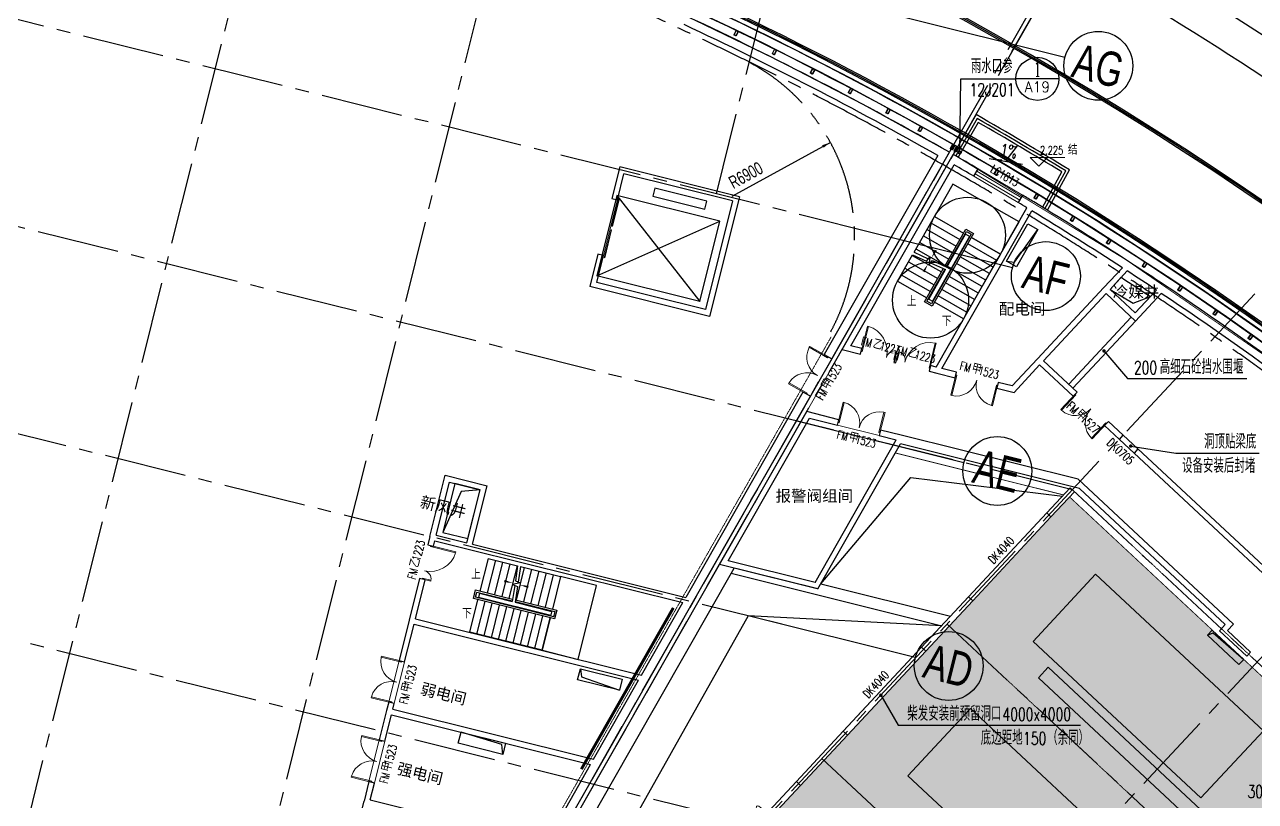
# Model space of a CAD drawing. Extents: x 138868 to 1251000, y -188972 to 132579.
# Drawn here: x 475194 to 518092, y 69191 to 96254 of the extents above; entities that cross this region are included whole.
import ezdxf
from ezdxf.enums import TextEntityAlignment as Align

# ---------------------------------------------------------------- set-up
doc = ezdxf.new("R2010")
doc.units = 0
doc.linetypes.add('CENTER2', pattern=[28.575, 19.05, -3.175, 3.175, -3.175])
doc.linetypes.add('DASHDOT', pattern=[1, 0.5, -0.25, 0, -0.25])
doc.layers.get('0').update_dxf_attribs({"color": 8})
doc.layers.get('Defpoints').update_dxf_attribs({"color": 8})
for name, color, linetype in [('#幕墙线-平面', 8, 'Continuous'), ('#文字', 8, 'Continuous'), ('#标注', 8, 'Continuous'), ('#轴线', 8, 'CENTER2'), ('A-FLOR', 8, 'Continuous'), ('A-FLOR-PIPE', 8, 'Continuous'), ('A-FLOR-RAIL', 8, 'Continuous'), ('A-FLOR-UNDR', 8, 'Continuous'), ('A-Hole', 8, 'Continuous'), ('A-ROOF', 8, 'Continuous'), ('CURTWALL', 8, 'Continuous'), ('DIM_IDEN', 8, 'Continuous'), ('DIM_LEAD', 8, 'Continuous'), ('DIM_SYMB', 8, 'Continuous'), ('EVTR', 8, 'Continuous'), ('STAIR', 8, 'Continuous'), ('WINDOW_TEXT', 8, 'Continuous'), ('建-填充', 8, 'Continuous'), ('数据中心轮廓线', 8, 'Continuous')]:
    doc.layers.add(name, color=color, linetype=linetype)
for name, color, linetype, lineweight in [('DIM_ELEV', 8, 'Continuous', 5), ('DOOR_FIRE', 8, 'Continuous', 13), ('DOOR_FIRE_TEXT', 8, 'Continuous', 9), ('DOTE', 8, 'DASHDOT', 5), ('E', 8, 'Continuous', 9), ('PUB_TEXT', 8, 'Continuous', 5), ('WALL', 8, 'Continuous', 30), ('WINDOW', 8, 'Continuous', 13), ('阻尼器布置', 8, 'Continuous', 9)]:
    doc.layers.add(name, color=color, linetype=linetype, lineweight=lineweight)
doc.styles.add('#文字', font='jrs.shx', dxfattribs={"width": 0.7, "bigfont": 'hztxt.shx'})
doc.styles.add('_TCH_DIM', font='SIMPLEX', dxfattribs={"bigfont": 'GBCBIG'})
doc.styles.add('_TCH_LABEL', font='COMPLEX', dxfattribs={"bigfont": 'GBCBIG'})
doc.styles.add('_TCH_WINDOW', font='SIMPLEX', dxfattribs={"height": 3.5, "bigfont": 'GBCBIG'})
doc.styles.add('JHZX', font='jrs.shx', dxfattribs={"width": 0.6, "bigfont": 'jhz.shx'})
doc.styles.get("Standard").update_dxf_attribs({"font": 'arial.ttf'})
doc.dimstyles.new('JZBZ-300', dxfattribs={"dimscale": 300, "dimtxt": 3, "dimasz": 1.5, "dimexe": 1, "dimexo": 1, "dimgap": 0.5, "dimtad": 1, "dimdec": 0, "dimdsep": 46, "dimtxsty": 'JHZX', "dimblk1": 'ARCHTICK', "dimblk2": 'ARCHTICK', "dimsah": 1, "dimcen": 0, "dimclrd": 1, "dimclre": 1, "dimclrt": 2, "dimadec": 1, "dimazin": 2, "dimtfac": 1, "dimtdec": 0, "dimtix": 1, "dimtmove": 0, "dimatfit": 3, "dimfxl": 1, "dimtolj": 1, "dimlwd": -1, "dimlwe": -1, "dimarcsym": 1})

# ---------------------------------------------------------------- blocks, each defined once
blk = doc.blocks.new('Hole-3F')
at = {"layer": 'A-Hole'}
for points in [[(45342, 95466), (45766, 97164), (44892, 97382), (44469, 95684), (45342, 95466)], [(45766, 97164), (45103, 97108), (44469, 95684)], [(49262, 90934), (49304, 90656), (50621, 90183)], [(46560, 87949), (46524, 88290), (45104, 88724)]]:
    blk.add_lwpolyline(points, dxfattribs=at)
for points in [[(49262, 90934), (50718, 90571), (50621, 90183), (49165, 90545)], [(46560, 87949), (45007, 88336), (45104, 88724), (46656, 88337)]]:
    blk.add_lwpolyline(points, close=True, dxfattribs=at)
blk = doc.blocks.new('$DorLib2D$00000002')
for p, q in [((-0.5, 0), (-0.5, 0.4875)), ((-0.475, 0.4875), (-0.5, 0.4875)), ((-0.475, 0), (-0.475, 0.4875)), ((0.475, 0), (0.475, 0.4875)), ((0.475, 0.4875), (0.5, 0.4875)), ((0.5, 0), (0.5, 0.4875)), ((-0.5, 0), (-0.475, 0)), ((0.5, 0), (0.475, 0))]:
    blk.add_line(p, q)
for centre, start, end in [((-0.4875, 0), 0, 88.53072), ((0.4875, 0), 91.46928, 180)]:
    blk.add_arc(centre, 0.4875, start, end)
blk = doc.blocks.new('$DorLib2D$00000225')
for p, q in [((0.475, -0.001), (0.475, 0.752)), ((0.475, 0.752), (0.5, 0.752)), ((0.5, -0.001), (0.5, 0.752)), ((-0.5, 0), (-0.5, 0.252)), ((-0.475, 0.252), (-0.5, 0.252)), ((-0.475, 0), (-0.475, 0.252)), ((-0.475, 0), (-0.5, 0)), ((0.475, -0.001), (0.5, -0.001))]:
    blk.add_line(p, q)
for centre, radius, start, end in [((0.505, -0.002), 0.755, 92.2493, 179.7238), ((-0.501, 0.003), 0.251, 359.7899, 84.0974)]:
    blk.add_arc(centre, radius, start, end)
blk = doc.blocks.new('$WINLIB2D$00000007')
for points in [[(-0.5, 0.5), (0.5, 0.5)], [(-0.5, 0.5), (-0.5, -0.5)], [(0.5, 0.5), (0.5, -0.5)], [(-0.5, -0.5), (0.5, -0.5)]]:
    blk.add_lwpolyline(points)
blk = doc.blocks.new('$WINLIB2D$00000001')
for points in [[(-0.5, 0.5), (-0.5, -0.5)], [(-0.5, 0.5), (0.5, 0.5)], [(0.5, -0.5), (0.5, 0.5)], [(0.5, 0.167), (-0.5, 0.167)], [(0.5, -0.167), (-0.5, -0.167)], [(-0.5, -0.5), (0.5, -0.5)]]:
    blk.add_lwpolyline(points)
blk = doc.blocks.new('$DORLIB2D$00000127')
for points in [[(-0.533, 0.795), (-0.533, 0.69)], [(-0.033, 0.795), (-0.533, 0.795)], [(-0.033, 0.69), (-0.533, 0.69)], [(-0.033, 0.795), (-0.033, 0.69)], [(0.533, 0.795), (0.033, 0.795)], [(0.033, 0.795), (0.033, 0.69)], [(0.533, 0.69), (0.033, 0.69)], [(0.533, 0.795), (0.533, 0.69)], [(0.5, 0.5), (-0.5, 0.5)]]:
    blk.add_lwpolyline(points)
blk = doc.blocks.new('A$C3439122e')
at = {"layer": 'A-FLOR-PIPE'}
h = blk.add_hatch(dxfattribs=at)
h.set_pattern_fill('TRIANG', color=256, scale=100)
h.set_pattern_definition([(60, (-1181910.99, -339208.73), (-142.87495, 247.46673), [142.875, -142.875]), (120, (-1181910.99, -339208.73), (-285.74995, 3e-05), [142.875, -142.875]), (0, (-1181982.42, -339085), (142.875, 247.4667), [142.875, -142.875])])
h.paths.add_polyline_path([(59468, -54823.4), (63832.8, -50142.7), (68197.6, -45462.1), (72732.9, -40598.6), (65574.5, -33923.3), (65233.5, -34289), (72026.2, -40623.2), (68002.4, -44938.2), (61200.8, -38595.6), (60859.8, -38961.3), (67368.8, -45031.1), (63345.1, -49346.1), (56836, -43276.3), (56495, -43642), (62784.6, -49507.2), (58760.9, -53822.2), (52471.2, -47957), (52130.2, -48322.7), (58200.5, -53983.2), (54176.7, -58298.2), (53847.6, -57991.3), (52604.3, -56831.9), (49336.2, -60336.4), (49701.9, -60677.4), (52628.9, -57538.6), (53323.7, -58186.5), (51250.1, -60410.2), (50888.8, -61591.8), (51367, -61738), (51694.5, -60666.8), (53416.6, -58820), (54001.7, -59365.6), (52988.1, -60452.5), (53205.8, -62225.5), (53702.1, -62164.5), (53512.8, -60623), (54314.1, -59763.8), (54595.4, -62054.8), (55091.6, -61993.9), (54822.8, -59804.7)])
at = {"layer": 'DIM_SYMB'}
blk.add_hatch(color=256, dxfattribs=at).paths.add_polyline_path([(63511.1, -16201.9), (63955.1, -16275.1), (63964.9, -16215.9)])
at = {"layer": '建-填充'}
h = blk.add_hatch(dxfattribs=at)
h.set_pattern_fill('沙地', color=256, scale=200)
h.set_pattern_definition([(0, (-1181710.99, -154283.73), (200, 200), [0, -400])])
edge = h.paths.add_edge_path()
edge.add_line((44264.7, -59103.4), (48266.3, -54812.2))
edge.add_line((48266.3, -54812.2), (44523.7, -51347.7))
edge.add_line((44523.7, -51347.7), (66313.5, -27980.9))
edge.add_line((66313.5, -27980.9), (79185.4, -39984.1))
edge.add_line((79185.4, -39984.1), (58912.8, -61723.8))
edge.add_line((58912.8, -61723.8), (58808.6, -61835.5))
edge.add_line((58808.6, -61835.5), (58446.1, -62181.8))
edge.add_arc((53501.5, -56677.9), 7398.7, 232.97045, 311.93573, ccw=False)
edge.add_arc((-526.5, -125647.1), 80214.2, 51.829791, 56.055143)
at = {"layer": 'A-FLOR', "const_width": 30}
for points in [[(0, -9200), (8338, -9200), (10643.7, 47.5, -0.073062), (46130, -8293.1), (46276.5, -7705.8, -0.0137354), (52378.5, -10306.7), (52194.4, -11045), (52977.6, -11240.2, -0.0205518), (62130.5, -15973.6), (39289.9, -56017.5, 0.1225759), (2417.7, -45636.9), (2374.1, -46886.1, 0.0152123), (-2374.1, -46886.1), (-2417.7, -45636.9, 0.0937485), (-31201.5, -51996.3, -0.3897332)], [(39420.1, -56092), (62260.8, -16048, -0.0420697), (79602.8, -28005.5, -0.4327153), (80317.4, -38770.1), (58912.8, -61723.8, -0.389439), (48935, -62499.3, 0.0362791), (39420.1, -56092, -3.7581958)]]:
    blk.add_lwpolyline(points, format="xyb", dxfattribs=at)
blk.add_lwpolyline([(43646.7, -49692.7), (43907.3, -49841.4), (43789.6, -50047.8), (44684.3, -50882.2), (66105, -27911.3), (60242.1, -26449.5), (57540.1, -31186.5), (54617.2, -30457.8), (43646.7, -49692.7)], dxfattribs=at)
blk.add_lwpolyline([(44264.7, -59103.4), (48266.3, -54812.2), (44523.7, -51347.7), (66313.5, -27980.9), (79185.4, -39984.1), (58912.8, -61723.8), (58808.6, -61835.5), (58446.1, -62181.8, -0.3588657), (49045.9, -62584.5, 0.0184387), (44264.7, -59103.4)], format="xyb", close=True, dxfattribs=at)
at = {"layer": 'A-FLOR'}
for radius in [129750, 126150]:
    blk.add_arc((0, -124900), radius, 47, 118, dxfattribs=at)
at = {"layer": 'A-FLOR-PIPE'}
for p, q in [((65565.6, -33915), (65224.6, -34280.7)), ((65224.6, -34280.7), (72026.2, -40623.2)), ((65565.6, -33915), (72732.9, -40598.6))]:
    blk.add_line(p, q, dxfattribs=at)
at = {"layer": 'A-FLOR-PIPE', "ltscale": 0.2}
blk.add_circle((62484, -15982.3), 50, dxfattribs=at)
at = {"layer": 'A-FLOR-RAIL'}
for centre in [(62755.4, -18864.2), (61467.2, -21122.6)]:
    blk.add_circle(centre, 1325, dxfattribs=at)
for radius, end in [(129700, 118), (129650, 118), (126200, 65.868308), (126250, 65.868308)]:
    blk.add_arc((0, -124900), radius, 47, end, dxfattribs=at)
at = {"layer": 'A-FLOR-UNDR'}
for p, q in [((68465, -21714.8), (66282.6, -24055.2)), ((68611.2, -21851.2), (66428.8, -24191.6)), ((56935.2, -25082), (58233.7, -22805.4)), ((43212.4, -49445), (54113.3, -30332.1)), ((43646.7, -49692.7), (54617.2, -30457.8)), ((54514.3, -30638.2), (61855.3, -32468.5)), ((57643, -31006.1), (62167.2, -32134.1))]:
    blk.add_line(p, q, dxfattribs=at)
at = {"layer": 'A-Hole'}
for points in [[(64112.6, -19764.7), (64855.8, -18461.7), (65203.2, -18659.9), (64460, -19962.9)], [(71116.2, -32801.3), (72213.3, -33824.3), (72383.8, -33641.5), (71286.7, -32618.5)]]:
    blk.add_lwpolyline(points, close=True, dxfattribs=at)
for points in [[(64112.6, -19764.7), (64391.3, -19799.2), (65203.2, -18659.9)], [(67723.7, -20750.2), (68530.5, -21226.7), (69133.4, -20998.1)], [(57643, -31006.1), (60776, -27306.2), (66065, -27954.2)], [(61855.3, -32468.5), (55115.2, -32127.8), (44377.4, -51211.3)], [(71116.2, -32801.3), (71317.9, -32710.5), (72383.8, -33641.5)]]:
    blk.add_lwpolyline(points, dxfattribs=at)
blk.add_lwpolyline([(68601.4, -21568.6), (67723.7, -20750.2), (68116.7, -20328.7, -0.0024383), (69133.4, -20998.1), (68601.4, -21568.6)], format="xyb", dxfattribs=at)
at = {"layer": 'A-ROOF'}
for points in [[(65456.6, -17939.3), (66177.8, -16622.1, 0.0070676), (63090.7, -14794.7), (62347.6, -16097.6)], [(65368.9, -17891.3), (66044.3, -16657.7, 0.0066821), (63127.9, -14931.4), (62434.5, -16147.1)]]:
    blk.add_lwpolyline(points, format="xyb", dxfattribs=at)
at = {"layer": 'CURTWALL'}
for points in [[(51393.7, -10536.2), (53078.1, -10956.1, -0.0630336), (79793.3, -27773.7, -0.4327153), (80536.8, -38974.7), (59132.9, -61927.6, -0.3894), (48749.9, -62735.3, 0.1653687), (750, -45903.6, 0.1645436)], [(65544.3, -17987.3), (66311.3, -16586.5, 0.0074526), (63053.5, -14658.2), (62260.8, -16048)]]:
    blk.add_lwpolyline(points, format="xyb", dxfattribs=at)
at = {"layer": 'DIM_ELEV'}
for p, q in [((65240.1, -16456.5), (64940.1, -16156.5)), ((64940.1, -16156.5), (66151.7, -16156.5)), ((65240.1, -16456.5), (65540.1, -16156.5))]:
    blk.add_line(p, q, dxfattribs=at)
at = {"layer": 'DIM_IDEN'}
for p, q in [((62484, -15982.3), (62520.1, -13413.7)), ((62520.1, -13413.7), (64440.6, -13413.7)), ((65940.6, -13413.7), (64440.6, -13413.7))]:
    blk.add_line(p, q, dxfattribs=at)
blk.add_circle((65190.6, -13413.7), 750, dxfattribs=at)
at = {"layer": 'DIM_LEAD'}
for p, q in [((67512.5, -22892.3), (68330.5, -23857.1)), ((68330.5, -23857.1), (72490, -23857.1)), ((68444.2, -26207.6), (70015.2, -26459.7)), ((70015.2, -26459.7), (72916.5, -26459.7)), ((59735.2, -34888.7), (60339.2, -35935.5)), ((60339.2, -35935.5), (66697, -35935.5))]:
    blk.add_line(p, q, dxfattribs=at)
at = {"layer": 'DIM_LEAD', "const_width": 60}
for points in [[(67493.1, -22869.5, 1), (67531.9, -22915.2, 1)], [(68414.5, -26202.8, 1), (68473.8, -26212.4, 1)], [(59720.2, -34862.7, 1), (59750.2, -34914.7, 1)]]:
    blk.add_lwpolyline(points, format="xyb", close=True, dxfattribs=at)
at = {"layer": 'DIM_SYMB'}
blk.add_lwpolyline([(64666.9, -16392.5), (63511.1, -16201.9)], dxfattribs=at)
at = {"layer": 'DIM_SYMB', "elevation": -1682.7}
for points in [[(62010.9, -21582.4, 0, 0, 0), (63685.5, -18646.4, 0, 0, 0), (62469.4, -17952.8, 0, 0, 0), (61503.3, -19646.6, 0, 80, 0), (61651.9, -19386, 0, 0, 0)], [(60794.8, -20888.7, 0, 0, 0), (61374.5, -19872.5, 0, 80, 0), (61225.8, -20133, 0, 0, 0)], [(45768.7, -30699.3, 0, 0, 0), (46904, -30982.3, 0, 80, 0), (46612.9, -30909.8, 0, 0, 0)], [(45430, -32057.7, 0, 0, 0), (48709.6, -32875.4, 0, 0, 0), (49048.3, -31517, 0, 0, 0), (47156.3, -31045.2, 0, 80, 0), (47447.4, -31117.8, 0, 0, 0)]]:
    blk.add_lwpolyline(points, format="xyseb", dxfattribs=at)
at = {"layer": 'DOOR_FIRE'}
for p, q in [((59680.2, -25845.6, 100), (58224.7, -25482.7, 100)), ((42581, -35134.9, 200), (42943.9, -33679.4, 200)), ((42775, -35183.2, 200), (43137.9, -33727.8, 200)), ((41891.5, -37900.2, 200), (42254.4, -36444.8, 200)), ((42085.6, -37948.6, 200), (42448.5, -36493.2, 200))]:
    blk.add_line(p, q, dxfattribs=at)
at = {"layer": 'DOTE'}
for p, q in [((42521.9, -49543.9), (58001.6, -22405)), ((66410.9, -27729.9), (79794.7, -40210.5)), ((62046.1, -32410.5), (75429.9, -44891.1)), ((57681.3, -37091.2), (71065.1, -49571.8)), ((57681.3, -37091.2), (71065.1, -49571.8))]:
    blk.add_line(p, q, dxfattribs=at)
at = {"layer": 'E', "elevation": 0}
for points in [[(67221.2, -30673.2), (65038.8, -33013.6), (70889.7, -38469.6), (73072.1, -36129.2)], [(62856.4, -35353.9), (60674, -37694.2), (66524.9, -43150.2), (68707.3, -40809.9)]]:
    blk.add_lwpolyline(points, close=True, dxfattribs=at)
at = {"layer": 'EVTR'}
for p, q in [((50538.3, -17480.5), (49841.6, -20275)), ((54128.4, -18375.6), (50538.3, -17480.5)), ((50538.3, -17480.5), (53431.7, -21170.1)), ((51860, -17222.6), (51791, -17499.1)), ((51791, -17499.1), (53595.8, -17949.1)), ((53664.7, -17672.6), (51860, -17222.6)), ((53595.8, -17949.1), (53664.7, -17672.6)), ((49841.6, -20275), (54128.4, -18375.6)), ((53431.7, -21170.1), (54128.4, -18375.6)), ((53431.7, -21170.1), (49841.6, -20275))]:
    blk.add_line(p, q, dxfattribs=at)
at = {"layer": 'STAIR'}
for p, q in [((62248.6, -17078.5), (61604.5, -18207.7)), ((64550.5, -18391.5), (62248.6, -17078.5)), ((60891.6, -19457.5), (61604.5, -18207.7)), ((61475.7, -18433.6), (62492, -19013.3)), ((61604.5, -18207.7), (62620.8, -18787.4)), ((61604.5, -18207.7), (62620.8, -18787.4)), ((63906.4, -19520.7), (64550.5, -18391.5)), ((61346.9, -18659.4), (62363.2, -19239.1)), ((62887.5, -18824.4), (61500.2, -21256.6)), ((62969.4, -18802), (61522.6, -21338.4)), ((61962.7, -19941.2), (62700.1, -18648.4)), ((62017.6, -19966), (62722.5, -18730.3)), ((62035.9, -19974.3), (62690.3, -18827)), ((62672.9, -18817.1), (62690.3, -18827)), ((62672.9, -18817.1), (62838, -18911.3)), ((62700.1, -18648.4), (62969.4, -18802)), ((62722.5, -18730.3), (62887.5, -18824.4)), ((61089.2, -19111.1), (62105.5, -19690.8)), ((61218, -18885.3), (62234.3, -19464.9)), ((62820.6, -18901.4), (61532.4, -21159.8)), ((62415.3, -19268.8), (62432.7, -19278.7)), ((62544.1, -19043), (62561.5, -19052.9)), ((62709.1, -19137.1), (62691.8, -19127.2)), ((63777.6, -19746.5), (62761.3, -19166.8)), ((62838, -18911.3), (62820.6, -18901.4)), ((63906.4, -19520.7), (62890.1, -18941)), ((62890.1, -18941), (63906.4, -19520.7)), ((60316.3, -20466.2), (60841.9, -19544.7)), ((60831.6, -19562.8), (61847.9, -20142.5)), ((60841.9, -19544.7), (61324.2, -19762.6)), ((60891.6, -19457.5), (61389.8, -19682.5)), ((60960.4, -19336.9), (61976.7, -19916.6)), ((61324.2, -19762.6), (61437.3, -19624.5)), ((61437.3, -19624.5), (61417.1, -19892.8)), ((62157.6, -19720.5), (62175, -19730.4)), ((62286.5, -19494.7), (62303.8, -19504.6)), ((62451.5, -19588.8), (62434.1, -19578.9)), ((63519.9, -20198.2), (62503.6, -19618.5)), ((62580.3, -19363), (62562.9, -19353.1)), ((63906.4, -19520.7), (62618.2, -21779.1)), ((63648.7, -19972.4), (62632.4, -19392.7)), ((60573.9, -20014.5), (61590.2, -20594.2)), ((60702.8, -19788.6), (61719.1, -20368.3)), ((61253.3, -21184.8), (61912.9, -20028.5)), ((61335.2, -21162.4), (61967.8, -20053.3)), ((61402.1, -21085.5), (61986.1, -20061.6)), ((61417.1, -19892.8), (61535.4, -19748.2)), ((61469.8, -19828.3), (61986.1, -20061.6)), ((61535.4, -19748.2), (62035.9, -19974.3)), ((62028.8, -19946.4), (62046.2, -19956.3)), ((62193.9, -20040.5), (62176.5, -20030.6)), ((63262.3, -20649.9), (62246, -20070.2)), ((62322.7, -19814.7), (62305.3, -19804.7)), ((63391.1, -20424.1), (62374.8, -19844.4)), ((60316.3, -20466.2), (61332.6, -21045.9)), ((60445.1, -20240.3), (61461.4, -20820)), ((61771.2, -20398), (61788.6, -20408)), ((61900, -20172.2), (61917.4, -20182.1)), ((61936.2, -20492.2), (61918.9, -20482.3)), ((63004.6, -21101.6), (61988.3, -20521.9)), ((62065, -20266.3), (62047.7, -20256.4)), ((63133.5, -20875.8), (62117.2, -20296.1)), ((61513.5, -20849.7), (61530.9, -20859.6)), ((61642.4, -20623.9), (61659.7, -20633.8)), ((61678.6, -20943.9), (61661.2, -20934)), ((62747, -21553.3), (61730.7, -20973.6)), ((61807.4, -20718), (61790, -20708.1)), ((62875.8, -21327.4), (61859.5, -20747.8)), ((61522.6, -21338.4), (61253.3, -21184.8)), ((61500.2, -21256.6), (61335.2, -21162.4)), ((61384.7, -21075.6), (61402.1, -21085.5)), ((61402.1, -21085.5), (61532.4, -21159.8)), ((61549.8, -21169.7), (61532.4, -21159.8)), ((62618.2, -21779.1), (61601.9, -21199.4)), ((46046.1, -30124.3), (45763, -31259.6)), ((46298.4, -30187.2), (46015.3, -31322.5)), ((46046.1, -30124.3), (47075.3, -30380.9)), ((46550.6, -30250.1), (46267.6, -31385.4)), ((46802.9, -30313), (46519.9, -31448.3)), ((47055.2, -30375.9), (46772.1, -31511.2)), ((47075.3, -30380.9), (46996.1, -30904.2)), ((47307.5, -30438.8), (47024.4, -31574.1)), ((47172.8, -30405.2), (47091, -30945.7)), ((47172.8, -30405.2), (48568.8, -30753.3)), ((47559.7, -30501.7), (47276.7, -31637)), ((47812, -30564.6), (47529, -31699.9)), ((48064.3, -30627.5), (47781.2, -31762.8)), ((48316.6, -30690.4), (48033.5, -31825.7)), ((48568.8, -30753.3), (48285.8, -31888.6)), ((48568.8, -30753.3), (48285.8, -31888.6)), ((49830.2, -31067.8), (48568.8, -30753.3)), ((45532.8, -31521.6), (45607.8, -31220.9)), ((45605.5, -31477.9), (45651.5, -31293.6)), ((45607.8, -31220.9), (46899.5, -31542.9)), ((45651.5, -31293.6), (46890.4, -31602.5)), ((46972.2, -31062.2), (46887.4, -31622.4)), ((47159.6, -30975.7), (46896, -31028.8)), ((46896, -31028.8), (47067.1, -31103.6)), ((47067.1, -31103.6), (46984.9, -31646.7)), ((46996.1, -30904.2), (47159.6, -30975.7)), ((49189.1, -33639.1), (49830.2, -31067.8)), ((45405, -32695.6), (45688, -31560.3)), ((48366.1, -32228.1), (45532.8, -31521.6)), ((48322.3, -32155.3), (45605.5, -31477.9)), ((45657.3, -32758.5), (45940.3, -31623.2)), ((45702.6, -31502.1), (45707.4, -31482.7)), ((45743.7, -31337.2), (45707.4, -31482.7)), ((48230.2, -32111.7), (45707.4, -31482.7)), ((45748.5, -31317.8), (45743.7, -31337.2)), ((45743.7, -31337.2), (46887.4, -31622.4)), ((45909.5, -32821.4), (46192.6, -31686.1)), ((45954.8, -31565), (45959.7, -31545.6)), ((46000.8, -31380.7), (45996, -31400.1)), ((46207.1, -31627.9), (46211.9, -31608.5)), ((46253.1, -31443.6), (46248.2, -31463)), ((46459.4, -31690.8), (46464.2, -31671.4)), ((46505.3, -31506.5), (46500.5, -31525.9)), ((46711.7, -31753.7), (46716.5, -31734.3)), ((46757.6, -31569.4), (46752.8, -31588.8)), ((46984.9, -31646.7), (48266.4, -31966.2)), ((46987.9, -31626.8), (48368.3, -31971)), ((46996.9, -31567.2), (48441, -31927.3)), ((47009.9, -31632.3), (47005.1, -31651.7)), ((47262.2, -31695.2), (47257.3, -31714.6)), ((46161.8, -32884.3), (46444.9, -31749)), ((46414.1, -32947.2), (46697.1, -31811.9)), ((46666.4, -33010.1), (46949.4, -31874.8)), ((46918.6, -33073), (47201.7, -31937.7)), ((46963.9, -31816.6), (46968.8, -31797.2)), ((47170.9, -33135.9), (47454, -32000.6)), ((47216.2, -31879.5), (47221.1, -31860.1)), ((47423.2, -33198.8), (47706.3, -32063.5)), ((47468.5, -31942.4), (47473.3, -31923)), ((47514.5, -31758.1), (47509.6, -31777.5)), ((47675.5, -33261.7), (47958.5, -32126.4)), ((47720.8, -32005.3), (47725.6, -31985.9)), ((47766.7, -31821), (47761.9, -31840.4)), ((47973, -32068.2), (47977.9, -32048.8)), ((48019, -31883.9), (48014.2, -31903.3)), ((48271.3, -31946.8), (48225.3, -32131.1)), ((48225.3, -32131.1), (48230.2, -32111.7)), ((48271.3, -31946.8), (48266.4, -31966.2)), ((48368.3, -31971), (48322.3, -32155.3)), ((48441, -31927.3), (48366.1, -32228.1)), ((47927.8, -33324.6), (48210.8, -32189.3)), ((48210.8, -32189.3), (47927.8, -33324.6)), ((47927.8, -33324.6), (45405, -32695.6)), ((47927.8, -33324.6), (49189.1, -33639.1))]:
    blk.add_line(p, q, dxfattribs=at)
at = {"layer": 'WALL'}
for p, q in [((61721.1, -16085.9), (57764.6, -23022.4)), ((58025.2, -23171), (62130.5, -15973.6)), ((58384.9, -22843.1), (62260.8, -16048)), ((50633.5, -16478.8), (50358.9, -17580.1)), ((50553, -17628.4), (50779.2, -16721.2)), ((54805.8, -17519), (50633.5, -16478.8)), ((54563.3, -17664.7), (50779.2, -16721.2)), ((58689.4, -22712.9), (62285.7, -16408)), ((62976.1, -16807.3), (63129, -16549.2)), ((50358.9, -17580.1), (50553, -17628.4)), ((54805.8, -17519), (53765.5, -21691.3)), ((64677.7, -17466.5), (64524.8, -17724.6)), ((54563.3, -17664.7), (53619.8, -21448.9)), ((61662.7, -23454.2), (64826.8, -17907)), ((61864.3, -23504.5), (64997.8, -18010.8)), ((49875.1, -19520.7), (49593.2, -20651)), ((49835.7, -20505.4), (50069.1, -19569)), ((50069.1, -19569), (49875.1, -19520.7)), ((67509.3, -20686.9), (68154.3, -19995.2)), ((67723.7, -20750.2), (68324.4, -20106)), ((53619.8, -21448.9), (49835.7, -20505.4)), ((53765.5, -21691.3), (49593.2, -20651)), ((65190.5, -23173.5), (67509.3, -20686.9)), ((65405, -23236.8), (67587.3, -20896.4)), ((67587.3, -20896.4), (68611.2, -21851.2)), ((67723.7, -20750.2), (68601.4, -21568.6)), ((68601.4, -21568.6), (69340.7, -20775.7)), ((68611.2, -21851.2), (69509.3, -20888.2)), ((59077.6, -22809.6), (58689.4, -22712.9)), ((57764.6, -23022.4), (58025.2, -23171)), ((58384.9, -22843.1), (59029.2, -23003.7)), ((59029.2, -23003.7), (59077.6, -22809.6)), ((60241.9, -23099.9), (60193.5, -23294)), ((60304.3, -23115.5), (60241.9, -23099.9)), ((60255.9, -23309.6), (60304.3, -23115.5)), ((60193.5, -23294), (60255.9, -23309.6)), ((61468.7, -23405.8), (61420.3, -23599.9)), ((61662.7, -23454.2), (61468.7, -23405.8)), ((62372, -23631), (61864.3, -23504.5)), ((64312.6, -24114.9), (65190.5, -23173.5)), ((64378.6, -24337.4), (65268.6, -23383)), ((65268.6, -23383), (66438.7, -24474.2)), ((66575.1, -24328), (65405, -23236.8)), ((61420.3, -23599.9), (61691.6, -23667.5)), ((61691.6, -23667.5), (62323.7, -23825.1)), ((62323.7, -23825.1), (62372, -23631)), ((63827.5, -23993.9), (63779.1, -24188)), ((64312.6, -24114.9), (63827.5, -23993.9)), ((57021.4, -24325.3), (52939.2, -31482.2)), ((57282, -24474), (57021.4, -24325.3)), ((63779.1, -24188), (64378.6, -24337.4)), ((66438.7, -24474.2), (66575.1, -24328)), ((53176.2, -31672.3), (57282, -24474)), ((54113.3, -30332.1), (57149.7, -25008.6)), ((54417.8, -30201.9), (57248.4, -25239.3)), ((58273.1, -25288.7), (57149.7, -25008.6)), ((57248.4, -25239.3), (58224.7, -25482.7)), ((58224.7, -25482.7), (58273.1, -25288.7)), ((59728.6, -25651.5), (59680.2, -25845.6)), ((60448.5, -25831.1), (59728.6, -25651.5)), ((67672.2, -25351), (67535.8, -25497.2)), ((67535.8, -25497.2), (68047.7, -25974.6)), ((68184.1, -25828.4), (67672.2, -25351)), ((57441.5, -30955.8), (60272.1, -25993.2)), ((57540.1, -31186.5), (60422.2, -26133.7)), ((59680.2, -25845.6), (60272.1, -25993.2)), ((66660.3, -27689), (60422.2, -26133.7)), ((66608, -27366.8), (60448.5, -25831.1)), ((68047.7, -25974.6), (68184.1, -25828.4)), ((68696, -26305.8), (68559.6, -26452)), ((68559.6, -26452), (79164.3, -36341)), ((79300.7, -36194.7), (68696, -26305.8)), ((44020.4, -29361.6), (44552.7, -27227)), ((44552.7, -27227), (46008.1, -27589.8)), ((66608, -27366.8), (72022.6, -32415.9)), ((44238.7, -29313), (44698.3, -27469.4)), ((44698.3, -27469.4), (45765.7, -27735.5)), ((45306, -29579.1), (45765.7, -27735.5)), ((45500.1, -29627.5), (46008.1, -27589.8)), ((66337.8, -27661.7), (65519.4, -28539.3)), ((65665.6, -28675.7), (66484, -27798.1)), ((66484, -27798.1), (66337.8, -27661.7)), ((66660.3, -27689), (71739.9, -32425.8)), ((65519.4, -28539.3), (65665.6, -28675.7)), ((44020.4, -29361.6), (43947.8, -29652.7)), ((44141.9, -29701.1), (44190.3, -29507)), ((44190.3, -29507), (45354.6, -29797.3)), ((44238.7, -29313), (45306, -29579.1)), ((43947.8, -29652.7), (44141.9, -29701.1)), ((45354.6, -29797.3), (52836.3, -31662.7)), ((45500.1, -29627.5), (52939.2, -31482.2)), ((57540.1, -31186.5), (54113.3, -30332.1)), ((57441.5, -30955.8), (54417.8, -30201.9)), ((43657.5, -30817.1), (43294.7, -32272.5)), ((43512.9, -32223.8), (43851.6, -30865.4)), ((43851.6, -30865.4), (43657.5, -30817.1)), ((51395.2, -34189.1), (52836.3, -31662.7)), ((51632.2, -34379.2), (53176.2, -31672.3)), ((62791.4, -31464.7), (61154.6, -33220)), ((61300.9, -33356.4), (62937.6, -31601.1)), ((62937.6, -31601.1), (62791.4, -31464.7)), ((43294.7, -32272.5), (42943.9, -33679.4)), ((43137.9, -33727.8), (43464.5, -32417.9)), ((43464.5, -32417.9), (51292.3, -34369.6)), ((43512.9, -32223.8), (51395.2, -34189.1)), ((71535.3, -32645.2), (71739.9, -32425.8)), ((71818, -32635.3), (72022.6, -32415.9)), ((71535.3, -32645.2), (72486.1, -33531.8)), ((71818, -32635.3), (72622.5, -33385.5)), ((61154.6, -33220), (61300.9, -33356.4)), ((72622.5, -33385.5), (72486.1, -33531.8)), ((42943.9, -33679.4), (43137.9, -33727.8)), ((49722.6, -37121.6), (51292.3, -34369.6)), ((49959.5, -37311.6), (51632.2, -34379.2)), ((42581, -35134.9), (42508.4, -35426)), ((42775, -35183.2), (42581, -35134.9)), ((42508.4, -35426), (42254.4, -36444.8)), ((42448.5, -36493.2), (42678.3, -35571.4)), ((42678.3, -35571.4), (49619.6, -37302)), ((42726.7, -35377.3), (42775, -35183.2)), ((42726.7, -35377.3), (49722.6, -37121.6)), ((42254.4, -36444.8), (42448.5, -36493.2)), ((58426.6, -36145.4), (56789.8, -37900.6)), ((56936.1, -38037), (58572.9, -36281.8)), ((58572.9, -36281.8), (58426.6, -36145.4)), ((48049.9, -40054), (49619.6, -37302)), ((48286.9, -40244.1), (49959.5, -37311.6)), ((41891.5, -37900.2), (41722.2, -38579.4)), ((42085.6, -37948.6), (41891.5, -37900.2)), ((41940.4, -38530.8), (42085.6, -37948.6)), ((56789.8, -37900.6), (56936.1, -38037)), ((41310.9, -40228.9), (41722.2, -38579.4)), ((41940.4, -38530.8), (48049.9, -40054))]:
    blk.add_line(p, q, dxfattribs=at)
for radius, start, end in [(125100, 60.4374, 64.996255), (125400, 60.3, 65.009466), (125400, 59.77343, 60.231464), (125100, 59.774417, 60.1397), (125400, 58.745078, 58.950996), (125100, 58.788425, 58.95001), (125100, 56.989124, 58.696791), (125400, 56.926591, 58.745078), (125100, 56.33869, 56.896127), (125400, 56.277315, 56.926591), (125100, 50.595485, 56.245872), (125400, 50.595485, 56.277315)]:
    blk.add_arc((0, -124900), radius, start, end, dxfattribs=at)
at = {"layer": '数据中心轮廓线'}
blk.add_lwpolyline([(51545.9, -9926, -0.0666679), (79983.7, -27541.9, -0.4327153), (80756.2, -39179.3), (59352.3, -62132.2, -0.3894), (48564.8, -62971.4, 0.1588485), (2746.6, -46247.9, 0.1588485)], format="xyb", dxfattribs=at)
at = {"layer": '阻尼器布置', "ltscale": 0.5, "const_width": 100}
blk.add_lwpolyline([(49295.6, -37466.4), (52501.9, -31845.2)], dxfattribs=at)
at = {"layer": 'A-Hole'}
blk.add_blockref('Hole-3F', (0, -124900), dxfattribs=at)
at = {"layer": 'DOOR_FIRE'}
for name, p, xscale, yscale, zscale, rotation in [('$DorLib2D$00000225', (59635.5, -23051.8), -1200, 1200, 200, 346.0000000000893), ('$DorLib2D$00000002', (57523.3, -23748.2), 1500, 1500, 300, 60.3000000056614), ('$DorLib2D$00000225', (60862.3, -23357.7), 1200, 1200, 200, 346.0000000000891), ('$DorLib2D$00000002', (63075.6, -23909.5), -1500, 1500, 200, 166.0000000000898), ('$DorLib2D$00000002', (67055.4, -24912.6), -1500, 1500, 200, 137.0000000001535), ('$DorLib2D$00000002', (58976.6, -25567.1), -1500, 1500, 200, 346.0000000000891), ('$DorLib2D$00000225', (43899.7, -30259.1), -1200, 1200, 200, 256.000000000016), ('$DorLib2D$00000002', (42859.5, -34431.3), 1500, 1500, 200, 76.00000000001579), ('$DorLib2D$00000002', (42170, -37196.7), 1500, 1500, 200, 76.00000000000031)]:
    blk.add_blockref(name, p, dxfattribs=dict(at, xscale=xscale, yscale=yscale, zscale=zscale, rotation=rotation))
at = {"layer": 'WINDOW'}
ref = blk.add_blockref('$WINLIB2D$00000001', (63826.9, -17136.9), dxfattribs=dict(at, xscale=-1800, yscale=300, zscale=1800, rotation=329.3622132292766))
ref.add_attrib('A', 'LC1813', (63527.3, -16643.6), dxfattribs={"layer": 'WINDOW_TEXT', "height": 297.5, "rotation": 329.36221, "style": '_TCH_WINDOW', "width": 0.705882})
at = {"layer": 'WINDOW', "xscale": -2000, "yscale": 200, "zscale": -2000, "rotation": 256.0000000000198}
blk.add_blockref('$DORLIB2D$00000127', (50214, -18574.6), dxfattribs=at)
at = {"layer": 'WINDOW'}
ref = blk.add_blockref('$WINLIB2D$00000007', (68371.9, -26140.2), dxfattribs=dict(at, xscale=700, yscale=200, zscale=-700, rotation=137.0000000001534))
ref.add_attrib('A', 'DK0705', (67587.2, -26131.3), dxfattribs={"layer": 'WINDOW_TEXT', "height": 297.5, "rotation": 317, "style": '_TCH_WINDOW', "width": 0.705882})
ref = blk.add_blockref('$WINLIB2D$00000007', (64228.5, -30070.2), dxfattribs=dict(at, xscale=4000.000000000001, yscale=200, zscale=4000.000000000001, rotation=47.00000000000453))
ref.add_attrib('A', 'DK4040', (63663.9, -30336.8), dxfattribs={"layer": 'WINDOW_TEXT', "height": 297.5, "rotation": 47, "style": '_TCH_WINDOW', "width": 0.705882})
ref = blk.add_blockref('$WINLIB2D$00000007', (59863.7, -34750.9), dxfattribs=dict(at, xscale=4000.000000000001, yscale=200, zscale=4000.000000000001, rotation=47.00000000000453))
ref.add_attrib('A', 'DK4040', (59299.1, -35017.4), dxfattribs={"layer": 'WINDOW_TEXT', "height": 297.5, "rotation": 47, "style": '_TCH_WINDOW', "width": 0.705882})
ref = blk.add_blockref('$WINLIB2D$00000007', (55498.9, -39431.5), dxfattribs=dict(at, xscale=4000.000000000001, yscale=200, zscale=4000.000000000001, rotation=47.00000000000453))
ref.add_attrib('A', 'DK4040', (54934.3, -39698.1), dxfattribs={"layer": 'WINDOW_TEXT', "height": 297.5, "rotation": 47, "style": '_TCH_WINDOW', "width": 0.705882})
at = {"layer": 'DOOR_FIRE_TEXT', "style": '_TCH_WINDOW', "width": 0.705882}
for s, rotation, p in [('FM', 346, (59022.5, -22687.8)), ('1223', 346, (59668.5, -22848.9)), ('FM', 346, (60249.3, -22993.7)), ('1223', 346, (60895.3, -23154.7)), ('1523', 60.3, (58040.2, -24062.8)), ('FM', 346, (62462.6, -23545.5)), ('1523', 346, (63108.5, -23706.6)), ('FM', 60.3, (57710.4, -24641)), ('FM', 317, (66177.6, -24852.7)), ('1527', 317, (66664.5, -25306.7)), ('FM', 346, (58179.8, -25940.3)), ('1523', 346, (58825.8, -26101.4)), ('1223', 76, (43680.1, -30229.7)), ('FM', 76, (43519.1, -30875.7)), ('1523', 76, (43393.7, -34582.2)), ('FM', 76, (43232.7, -35228.2)), ('1523', 76, (42704.3, -37347.5)), ('FM', 76, (42543.2, -37993.5))]:
    blk.add_text(s, height=297.5, rotation=rotation, dxfattribs=at).set_placement(p)
at = {"layer": 'DOOR_FIRE_TEXT', "style": '_TCH_WINDOW'}
for s, rotation, p in [('乙', 346, (59430.1, -22789.4)), ('乙', 346, (60656.8, -23095.3)), ('甲', 346, (62870.1, -23647.1)), ('甲', 60.3, (57918.5, -24276.2)), ('甲', 317, (66484.7, -25139.1)), ('甲', 346, (58587.3, -26041.9)), ('乙', 76, (43620.7, -30468.1)), ('甲', 76, (43334.3, -34820.6)), ('甲', 76, (42644.8, -37586))]:
    blk.add_text(s, height=337.6, rotation=rotation, dxfattribs=at).set_placement(p)
at = {"layer": 'PUB_TEXT', "style": '_TCH_DIM'}
for s, height, p in [('雨水口参', 506.38, (62870.1, -13217.2)), ('结', 337.6, (66251.7, -16051.5)), ('上', 337.6, (60638.5, -21330)), ('下', 337.6, (61863.9, -22023.6)), ('高细石砼挡水围堰', 506.38, (69456.2, -23699.6)), ('洞顶贴梁底', 506.38, (70999.7, -26302.2)), ('设备安装后封堵', 506.38, (70234.5, -27142.2)), ('上', 337.6, (45458.3, -30848.9)), ('下', 337.6, (45138.3, -32207.3)), ('柴发安装前预留洞口', 506.38, (60657, -35778)), ('底边距地', 506.38, (63217.4, -36618)), ('（余同）', 506.38, (65531.9, -36618))]:
    blk.add_text(s, height=height, dxfattribs=at).set_placement(p)
at = {"layer": 'PUB_TEXT', "style": '_TCH_LABEL'}
for s, height, p, p2 in [('1', 535.4, (65075.9, -13331.4), (65305.3, -13331.4)), ('A19', 370.17, (64749.9, -13878.6), (65631.3, -13878.6))]:
    blk.add_text(s, height=height, dxfattribs=at).set_placement(p, p2, align=Align.FIT)
at = {"layer": 'PUB_TEXT', "style": '_TCH_DIM', "width": 0.705882}
for s, height, p in [('12J201', 446.25, (62828.1, -14017.5)), ('2.225', 297.5, (65281.7, -16051.5)), ('200', 446.25, (68556.2, -23699.6)), ('4000x4000', 446.25, (63974.5, -35778)), ('150', 446.25, (64691.9, -36618)), ('300', 446.25, (72513.7, -38468.5))]:
    blk.add_text(s, height=height, dxfattribs=at).set_placement(p)
blk.add_text('1%', height=446.25, rotation=350.63614, dxfattribs=at).set_placement((63863, -16100.3))
at = {"layer": 'PUB_TEXT'}
for s, p in [('冷媒井', (67819.3, -21028.6)), ('配电间', (63849.5, -21625.4)), ('报警阀组间', (56065.1, -28142.6))]:
    blk.add_text(s, height=396.52, dxfattribs=at).set_placement(p)
for s, rotation, p in [('新风井', 346.12555, (43646.3, -28325.3)), ('弱电间', 346.27235, (43657.6, -34840.7)), ('强电间', 346.12555, (42837.8, -37615.4))]:
    blk.add_text(s, height=396.52, rotation=rotation, dxfattribs=at).set_placement(p)
blk = doc.blocks.new('*U3166')
blk.add_line((0, -20), (0, 0))
blk.add_circle((0, -24), 4)
at = {"style": 'JHZX', "width": 0.75}
blk.add_attdef('AXES', text='', height=4, dxfattribs=at).set_placement((0, -24), align=Align.MIDDLE_CENTER)
blk = doc.blocks.new('*U3167')
blk.add_line((20, 0), (0, 0))
blk.add_circle((24, 0), 4)
at = {"style": 'JHZX', "width": 0.75}
blk.add_attdef('AXES', text='', height=4, dxfattribs=at).set_placement((24, 0), align=Align.MIDDLE_CENTER)
blk = doc.blocks.new('_ARCHTICK')
at = {"color": 0, "linetype": 'ByBlock', "const_width": 0.15}
blk.add_lwpolyline([(-0.5, -0.5), (0.5, 0.5)], dxfattribs=at)
blk = doc.blocks.new('*D3293')
at = {"layer": '#标注', "ltscale": 300, "transparency": 16777216}
for p, q in [((383191, 99692), (381994, 101944)), ((535530, 79636), (537269, 81501))]:
    blk.add_line(p, q, dxfattribs=at)
blk.add_arc((445302, -17122), 134550, 47, 118, dxfattribs=at)
at = {"layer": 'Defpoints', "color": 0, "ltscale": 300, "transparency": 16777216}
for p in [(489847, 109841), (383332, 99427), (535326, 79417), (445302, -17122)]:
    blk.add_point(p, dxfattribs=at)
at = {"layer": '#标注', "ltscale": 300, "transparency": 16777216, "xscale": 450, "yscale": 450, "zscale": 450}
for p, rotation in [((382135, 101679), 207.9999999999996), ((537065, 81282), 316.9999999936651)]:
    blk.add_blockref('_ARCHTICK', p, dxfattribs=dict(at, rotation=rotation))
at = {"layer": '#标注', "ltscale": 300, "transparency": 16777216, "insert": (462943, 116872), "char_height": 900, "attachment_point": 5, "rotation": 352.5, "style": 'JHZX'}
blk.add_mtext('\\A1;71°', dxfattribs=at)
blk = doc.blocks.new('*D3294')
at = {"layer": '#标注', "ltscale": 300, "transparency": 16777216}
for p, q in [((510851, 97798), (511520, 98971)), ((535530, 79636), (536451, 80624))]:
    blk.add_line(p, q, dxfattribs=at)
blk.add_arc((445302, -17122), 133350, 47, 60.3, dxfattribs=at)
at = {"layer": 'Defpoints', "color": 0, "ltscale": 300, "transparency": 16777216}
for p in [(510703, 97538), (528436, 87143), (535326, 79417), (445302, -17122)]:
    blk.add_point(p, dxfattribs=at)
at = {"layer": '#标注', "ltscale": 300, "transparency": 16777216, "xscale": 450, "yscale": 450, "zscale": 450}
for p, rotation in [((511371, 98710), 150.2999999171138), ((536246, 80404), 316.9999999936651)]:
    blk.add_blockref('_ARCHTICK', p, dxfattribs=dict(at, rotation=rotation))
at = {"layer": '#标注', "ltscale": 300, "transparency": 16777216, "insert": (524696, 90763), "char_height": 900, "attachment_point": 5, "rotation": 323.65, "style": 'JHZX'}
blk.add_mtext('\\A1;13.3°', dxfattribs=at)
blk = doc.blocks.new('*D3295')
at = {"layer": '#标注', "ltscale": 300, "transparency": 16777216}
for p, q in [((477308, 111249), (477635, 112558)), ((510851, 97798), (511520, 98971))]:
    blk.add_line(p, q, dxfattribs=at)
blk.add_arc((445302, -17122), 133350, 60.3, 76, dxfattribs=at)
at = {"layer": 'Defpoints', "color": 0, "ltscale": 300, "transparency": 16777216}
for p in [(477236, 110957), (500531, 104254), (510703, 97538), (445302, -17122)]:
    blk.add_point(p, dxfattribs=at)
at = {"layer": '#标注', "ltscale": 300, "transparency": 16777216, "xscale": 450, "yscale": 450, "zscale": 450}
for p, rotation in [((477562, 112267), 165.999999999999), ((511371, 98710), 330.2999999171137)]:
    blk.add_blockref('_ARCHTICK', p, dxfattribs=dict(at, rotation=rotation))
at = {"layer": '#标注', "ltscale": 300, "transparency": 16777216, "insert": (495155, 107206), "char_height": 900, "attachment_point": 5, "rotation": 338.15, "style": 'JHZX'}
blk.add_mtext('\\A1;15.7°', dxfattribs=at)
blk = doc.blocks.new('*D3296')
at = {"layer": '#标注', "ltscale": 300, "transparency": 16777216}
for p, q in [((445302, 115178), (445302, 116528)), ((477308, 111249), (477635, 112558))]:
    blk.add_line(p, q, dxfattribs=at)
blk.add_arc((445302, -17122), 133350, 76, 90, dxfattribs=at)
at = {"layer": 'Defpoints', "color": 0, "ltscale": 300, "transparency": 16777216}
for p in [(445302, 114878), (466928, 114463), (477236, 110957), (445302, -17122)]:
    blk.add_point(p, dxfattribs=at)
at = {"layer": '#标注', "ltscale": 300, "transparency": 16777216, "xscale": 450, "yscale": 450, "zscale": 450}
for p, rotation in [((445302, 116228), 179.9999999999997), ((477562, 112267), 345.999999999999)]:
    blk.add_blockref('_ARCHTICK', p, dxfattribs=dict(at, rotation=rotation))
at = {"layer": '#标注', "ltscale": 300, "transparency": 16777216, "insert": (461626, 115830), "char_height": 900, "attachment_point": 5, "rotation": 353, "style": 'JHZX'}
blk.add_mtext('\\A1;14°', dxfattribs=at)
blk = doc.blocks.new('LZ')
at = {"layer": '#幕墙线-平面', "ltscale": 250}
for points in [[(-33, 0, -0.414214), (-40, 7), (-40, 172, -0.414214), (-33, 180), (32, 180, -0.414214), (40, 172), (40, 7, -0.414214), (32, 0)], [(-33, 6, -0.414214), (-34, 7), (-34, 172, -0.414214), (-33, 174), (32, 174, -0.414214), (34, 172), (34, 7, -0.414214), (32, 6)]]:
    blk.add_lwpolyline(points, format="xyb", close=True, dxfattribs=at)

msp = doc.modelspace()

# ---------------------------------------------------------------- linework, layer by layer
at = {"layer": '#幕墙线-平面', "ltscale": 500}
msp.add_lwpolyline([(525285.7, 80236.5, 0.2860735), (393144.4, 97576.2, 0.4324632), (389392.4, 86538), (404125.3, 58829.5, 0.3897333), (414336.5, 55230.5, -0.2739153), (493866.8, 44807, 0.3894), (504654.3, 45646.2), (526058.2, 68599.1, 0.4327153)], format="xyb", close=True, dxfattribs=at)
at = {"layer": '#幕墙线-平面'}
msp.add_lwpolyline([(525095.3, 80004.7, 0.2860735), (393268.6, 97303.1, 0.4324632), (389657.3, 86678.9), (404390.2, 58970.3, 0.3897333), (414218.5, 55506.3, -0.2739153), (494051.9, 45043.1, 0.3894), (504434.9, 45850.8), (525838.8, 68803.7, 0.4327153), (525095.3, 80004.7)], format="xyb", dxfattribs=at)
at = {"layer": '#标注', "ltscale": 300}
msp.add_lwpolyline([(499855.6, 90280.4), (503014.5, 92007.1), (503277.7, 92151)], dxfattribs=at)
msp.add_lwpolyline([(503014.5, 92007.1, 99, 0, 0), (503277.7, 92151, 0, 0, 0)], format="xyseb", dxfattribs=at)
at = {"layer": '#轴线', "ltscale": 150}
for p, q in [((472032.1, 55365), (483934.6, 103103.5)), ((504968.4, 88944.4), (454386.2, 101556)), ((480182.6, 53332.8), (492085.1, 101071.4)), ((499307.3, 90355.9), (501400, 98748.9)), ((479745.4, 43264.1), (510702.5, 97537.8)), ((479875.7, 43189.9), (510832.8, 97463.4)), ((511712.9, 80048.5), (452692.7, 94763.9)), ((501581.5, 75360.3), (450999.2, 87971.8)), ((484381.6, 50739.3), (518074.2, 86870.2)), ((499888.1, 68568.2), (449305.8, 81179.8)), ((490817.5, 44737.7), (524510.1, 80868.6)), ((511712.9, 80048.5), (526851.9, 65931.2)), ((507348.1, 75367.9), (522487.1, 61250.5)), ((502983.3, 70687.2), (518122.3, 56569.8))]:
    msp.add_line(p, q, dxfattribs=at)
for centre, radius, start, end in [((445302, -17121.6), 124900, 45.623668, 118.956278), ((497223.2, 88841.6), 6900, 331.54592, 62.11417)]:
    msp.add_arc(centre, radius, start, end, dxfattribs=at)

# ---------------------------------------------------------------- block references
at = {"layer": '#幕墙线-平面', "ltscale": 300}
msp.add_blockref('A$C3439122e', (445302, 107778.4), dxfattribs=at)
at = {"layer": '#幕墙线-平面'}
for p, rotation in [((500032.2, 96038), 154.1890503662801), ((501369.6, 95381.3), 153.5098886561807), ((502699.2, 94708.8), 152.8307257000757), ((504020.8, 94020.6), 152.1515633669731), ((505334, 93316.8), 151.4724010338704), ((506461.1, 92697.1), 149.4349140345623), ((509112, 91178.3), 149.4349140345623), ((510501, 90347.4), 148.7557517014596), ((511770.3, 89567), 148.0765893683569), ((513030.2, 88771.6), 147.3974270352542), ((514280.7, 87961.4), 146.7182647021515), ((515521.4, 87136.4), 146.0391023690488), ((516752.3, 86296.7), 145.3599400359461), ((517973.1, 85442.5), 144.6807777028434)]:
    msp.add_blockref('LZ', p, dxfattribs=dict(at, rotation=rotation))
at = {"layer": '#幕墙线-平面', "ltscale": 300, "rotation": 150.5704715274969}
for p in [(507581.1, 92065.9), (507711.3, 91991.5)]:
    msp.add_blockref('LZ', p, dxfattribs=at)
at = {"layer": '#标注'}
ref = msp.add_blockref('*U3166', (509311.3, 94799.7), dxfattribs=dict(at, xscale=-300.0000000000002, yscale=300.0000000000002, zscale=300.0000000000001, rotation=150.2825580386363))
ref.add_attrib('AXES', 'B1', dxfattribs={"layer": '0', "height": 1200, "rotation": 330.28256, "style": 'JHZX', "width": 0.75}).set_placement((512880.6, 101052.8), align=Align.MIDDLE_CENTER)
at = {"layer": '#标注', "xscale": 300, "yscale": 300, "rotation": 345.9999999999856}
for p, values in [((505630.6, 96560.4), {'AXES': 'AG'}), ((503804.1, 89234.7), {'AXES': 'AF'}), ((502110.6, 82442.6), {'AXES': 'AE'}), ((500417.2, 75650.6), {'AXES': 'AD'}), ((498723.7, 68858.5), {'AXES': 'AC'})]:
    msp.add_blockref('*U3167', p, dxfattribs=at).add_auto_attribs(values)

# ---------------------------------------------------------------- texts
at = {"layer": '#文字', "ltscale": 300, "style": '#文字', "width": 0.7}
msp.add_text('R6900', height=446.25, rotation=28.66098, dxfattribs=at).set_placement((499896.4, 90518.6))

# ---------------------------------------------------------------- dimensions: what is measured, and where the dimension line sits
at = {"layer": '#标注', "ltscale": 300}
for base, p1, p2, picture, middle in [((489846.6, 109840.9), (535325.8, 79417.1), (383331.7, 99427.5), '*D3293', (462942.6, 116872.2)), ((466928.4, 114463.1), (477235.7, 110957.4), (445302, 114878.4), '*D3296', (461626.4, 115830)), ((500530.7, 104253.9), (510702.5, 97537.8), (477235.7, 110957.4), '*D3295', (495155.2, 107205.6)), ((528435.7, 87142.5), (535325.8, 79417.1), (510702.5, 97537.8), '*D3294', (524696.3, 90763.3))]:
    dim = msp.add_angular_dim_3p(base=base, center=(445302, -17121.6), p1=p1, p2=p2, dimstyle='JZBZ-300', override={"dimclrd": 256, "dimclre": 256, "dimclrt": 256}, dxfattribs=at)
    dim.commit()
    dim.dimension.update_dxf_attribs({"geometry": picture, "text_midpoint": middle})

doc.saveas('drawing.dxf')
